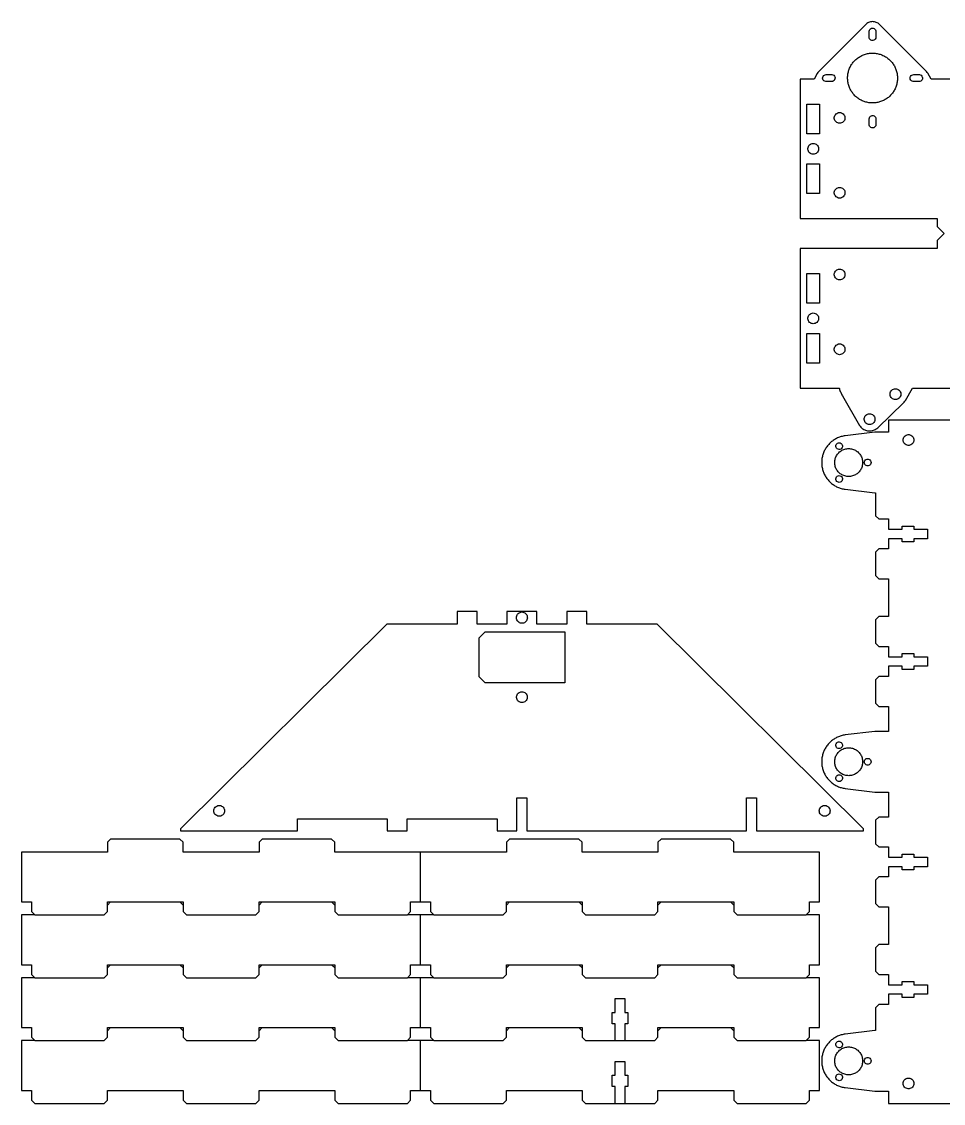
# Model space of a CAD drawing. Extents: x -110 to 790, y -991 to -449.
# Drawn here: x -110 to 352, y -991 to -449 of the extents above; entities that cross this region are included whole.
import ezdxf

# ---------------------------------------------------------------- set-up
doc = ezdxf.new("R2010")
doc.units = 0
doc.layers.add('Layer_1', color=7, linetype='CONTINUOUS')

msp = doc.modelspace()

# ---------------------------------------------------------------- linework, layer by layer
at = {"layer": 'Layer_1', "color": 7}
for points in [[(724.564797, -477.398931), (346.240772, -477.398931), (344.554776, -474.477508), (344.291774, -474.059734), (343.98878, -473.670126), (343.648787, -473.312607), (320.402786, -450.064219), (320.036786, -449.733118), (319.639784, -449.440121), (319.215784, -449.18802), (318.768784, -448.97952), (318.302784, -448.81652), (317.822783, -448.700718), (317.333786, -448.633219), (316.840786, -448.614818), (316.348785, -448.645519), (315.861785, -448.725119), (315.384784, -448.852819), (314.923786, -449.027419), (314.481786, -449.247019), (314.063784, -449.509621), (313.673784, -449.81242), (313.316784, -450.15252), (290.067786, -473.398713), (289.736784, -473.764614), (289.443784, -474.161729), (289.191785, -474.585909), (287.566786, -477.398931), (280.652785, -477.398931), (280.652785, -547.398932), (349.350776, -547.398932), (349.350776, -551.38422), (352.865769, -554.898931)], [(316.541785, -458.05402), (316.087786, -457.884921), (315.700786, -457.594921), (315.410785, -457.20752), (315.241785, -456.75422), (315.206784, -456.271519), (315.206784, -453.443119), (315.309784, -452.97032), (315.541784, -452.545621), (315.883784, -452.20352), (316.308785, -451.97162), (316.781784, -451.868719), (317.263786, -451.903221), (317.717786, -452.07232), (318.104786, -452.36232), (318.394786, -452.749721), (318.563783, -453.203021), (318.598785, -453.68572), (318.598785, -456.51412), (318.495785, -456.986921), (318.263784, -457.41162), (317.921784, -457.753719), (317.496786, -457.985621), (317.023784, -458.088519), (316.541785, -458.05402)], [(316.033785, -489.368653), (315.538784, -489.324231), (315.045785, -489.260167), (314.555785, -489.176572), (314.069784, -489.073533), (313.587785, -488.951274), (313.110784, -488.809937), (312.640786, -488.649776), (312.176784, -488.471045), (311.720783, -488.273997), (311.271785, -488.058972), (310.832785, -487.826308), (310.403785, -487.576344), (309.983785, -487.309503), (309.575784, -487.026237), (309.178785, -486.726912), (308.793783, -486.412065), (308.422785, -486.082175), (308.063785, -485.737751), (307.719784, -485.379357), (307.389784, -485.007586), (307.074785, -484.622945), (306.775784, -484.226112), (306.491784, -483.817709), (306.225784, -483.398326), (305.975786, -482.968699), (305.742783, -482.529477), (305.527784, -482.081336), (305.330784, -481.625011), (305.151785, -481.161207), (304.991784, -480.690658), (304.850786, -480.214126), (304.727785, -479.732344), (304.624785, -479.246075), (304.541784, -478.756109), (304.477784, -478.26318), (304.432784, -477.768106), (304.408795, -477.271677), (304.403789, -476.774627), (304.417784, -476.277831), (304.452785, -475.782023), (304.506786, -475.287909), (304.580784, -474.796334), (304.673785, -474.308118), (304.786784, -473.824022), (304.918785, -473.344724), (305.069785, -472.871127), (305.238785, -472.403823), (305.426785, -471.943719), (305.632784, -471.491419), (305.856784, -471.047619), (306.097785, -470.613121), (306.356783, -470.18852), (306.631783, -469.77452), (306.922786, -469.37182), (307.230783, -468.981021), (307.552785, -468.602719), (307.889786, -468.237619), (308.241785, -467.88612), (308.606786, -467.548921), (308.984786, -467.22642), (309.375785, -466.91932), (309.778784, -466.62792), (310.192784, -466.352821), (310.616784, -466.094421), (311.051784, -465.853019), (311.494786, -465.629121), (311.947786, -465.42302), (312.407786, -465.235119), (312.874784, -465.065619), (313.348785, -464.91482), (313.827784, -464.783019), (314.311784, -464.670319), (314.799786, -464.577019), (315.291784, -464.503218), (315.785785, -464.448919), (316.281785, -464.414321), (316.778784, -464.399504), (317.275786, -464.404514), (317.771786, -464.429214), (318.266784, -464.473619), (318.759784, -464.537618), (319.249784, -464.62132), (319.735784, -464.72432), (320.217783, -464.846519), (320.694784, -464.987921), (321.164786, -465.14802), (321.628793, -465.326819), (322.084779, -465.523821), (322.533795, -465.73892), (322.972792, -465.971519), (323.401769, -466.22152), (323.821772, -466.488319), (324.229781, -466.771619), (324.626783, -467.070921), (325.011791, -467.385819), (325.382772, -467.71572), (325.741787, -468.060119), (326.085787, -468.418521), (326.41579, -468.790321), (326.730778, -469.174919), (327.029792, -469.571721), (327.313793, -469.980119), (327.579787, -470.399521), (327.82978, -470.829119), (328.062782, -471.268421), (328.277779, -471.716519), (328.474798, -472.172819), (328.653784, -472.636629), (328.813776, -473.107234), (328.954774, -473.58371), (329.077794, -474.06552), (329.180777, -474.551817), (329.263779, -475.041726), (329.327787, -475.534627), (329.372773, -476.02973), (329.396762, -476.526131), (329.40187, -477.023209), (329.387674, -477.520033)], [(293.446784, -478.594594), (292.973786, -478.491752), (292.549783, -478.25985), (292.207784, -477.917712), (291.975786, -477.493024), (291.872786, -477.020217), (291.906785, -476.537532), (292.075786, -476.084227), (292.365786, -475.696821), (292.753785, -475.406809), (293.206786, -475.237814), (293.689783, -475.203214), (296.517786, -475.203214), (296.990784, -475.306112), (297.415786, -475.538014), (297.757785, -475.880124), (297.989783, -476.304812), (298.092783, -476.777619), (298.057785, -477.260303), (297.888784, -477.713637), (297.598784, -478.101015), (297.211784, -478.390999), (296.757785, -478.560078), (296.275786, -478.594594), (293.446784, -478.594594)], [(337.28778, -478.594594), (336.814776, -478.491752), (336.389777, -478.25985), (336.04778, -477.917712), (335.815794, -477.493024), (335.712782, -477.020217), (335.747778, -476.537532), (335.916773, -476.084227), (336.206784, -475.696821), (336.593796, -475.406809), (337.047778, -475.237814), (337.529786, -475.203214), (340.358781, -475.203214), (340.831786, -475.306112), (341.255796, -475.538014), (341.597793, -475.880124), (341.82978, -476.304812), (341.932791, -476.777619), (341.898783, -477.260303), (341.729788, -477.713637), (341.439777, -478.101015), (341.051778, -478.390999), (340.598783, -478.560078), (340.115788, -478.594594), (337.28778, -478.594594)], [(329.387787, -477.520033), (329.352792, -478.015869), (329.298774, -478.509983), (329.224776, -479.001502), (329.131784, -479.489718), (329.018782, -479.973842), (328.886786, -480.453083), (328.735769, -480.926709), (328.566775, -481.393984), (328.378786, -481.854147), (328.172792, -482.306465), (327.948793, -482.750259), (327.707775, -483.184769), (327.44878, -483.609344), (327.173782, -484.023307), (326.882783, -484.42601), (326.574794, -484.816832), (326.252778, -485.195122), (325.915777, -485.56029), (325.563789, -485.911741), (325.198791, -486.248968), (324.820783, -486.571407), (324.429792, -486.87855), (324.026779, -487.169888), (323.612787, -487.445026), (323.188776, -487.703457), (322.753787, -487.944813), (322.310783, -488.1687), (321.857788, -488.374807), (321.397794, -488.562711), (320.930784, -488.732213), (320.456786, -488.882977), (319.977784, -489.014803), (319.493785, -489.127494), (319.005786, -489.220797), (318.513785, -489.294654), (318.019786, -489.348897), (317.523786, -489.383469), (317.026784, -489.398427)], [(283.952784, -504.848909), (283.952784, -489.948902), (290.352785, -489.948902), (290.352785, -504.848909), (283.952784, -504.848909)], [(316.529785, -489.393347), (316.033785, -489.368512)], [(317.026784, -489.398286), (316.529785, -489.393488)], [(299.906783, -499.552924), (299.427785, -499.416611), (298.981783, -499.19453), (298.583785, -498.894217), (298.247785, -498.52603), (297.985784, -498.102415), (297.805786, -497.63782), (297.714783, -497.148024), (297.714783, -496.649789), (297.805786, -496.16002), (297.985784, -495.695398), (298.247785, -495.27181), (298.583785, -494.903595), (298.981783, -494.603339), (299.427785, -494.38123), (299.906783, -494.244888), (300.402786, -494.198914), (300.898786, -494.244888), (301.377785, -494.38123), (301.823784, -494.603339), (302.221785, -494.903595), (302.557784, -495.27181), (302.819785, -495.695398), (302.999784, -496.16002), (303.090783, -496.649789), (303.090783, -497.148024), (302.999784, -497.63782), (302.819785, -498.102415), (302.557784, -498.52603), (302.221785, -498.894217), (301.823784, -499.19453), (301.377785, -499.416611), (300.898786, -499.552924), (300.402786, -499.598926), (299.906783, -499.552924)], [(316.541785, -501.894606), (316.087786, -501.725527), (315.700786, -501.435515), (315.410785, -501.048109), (315.241785, -500.594832), (315.206784, -500.112119), (315.206784, -497.283716), (315.309784, -496.810909), (315.541784, -496.386249), (315.883784, -496.044083), (316.308785, -495.812181), (316.781784, -495.709339), (317.263786, -495.743855), (317.717786, -495.912963), (318.104786, -496.202918), (318.394786, -496.590268), (318.563783, -497.043658), (318.598785, -497.526314), (318.598785, -500.354717), (318.495785, -500.827524), (318.263784, -501.252212), (317.921784, -501.594322), (317.496786, -501.826224), (317.023784, -501.929122), (316.541785, -501.894606)], [(286.656786, -515.052907), (286.177784, -514.916622), (285.731786, -514.694513), (285.333785, -514.394229), (284.997785, -514.026013), (284.735784, -513.602426), (284.555785, -513.137832), (284.464786, -512.648007), (284.464786, -512.149828), (284.555785, -511.660031), (284.735784, -511.195409), (284.997785, -510.771822), (285.333785, -510.403606), (285.731786, -510.103322), (286.177784, -509.881213), (286.656786, -509.744928), (287.152786, -509.698926), (287.648786, -509.744928), (288.127785, -509.881213), (288.573783, -510.103322), (288.971784, -510.403606), (289.307784, -510.771822), (289.569785, -511.195409), (289.749783, -511.660031), (289.840783, -512.149828), (289.840783, -512.648007), (289.749783, -513.137832), (289.569785, -513.602426), (289.307784, -514.026013), (288.971784, -514.394229), (288.573783, -514.694513), (288.127785, -514.916622), (287.648786, -515.052907), (287.152786, -515.098909), (286.656786, -515.052907)], [(283.952784, -534.848933), (283.952784, -519.948926), (290.352785, -519.948926), (290.352785, -534.848933), (283.952784, -534.848933)], [(299.906783, -537.052919), (299.427785, -536.916606), (298.981783, -536.694525), (298.583785, -536.394213), (298.247785, -536.026026), (297.985784, -535.60241), (297.805786, -535.137816), (297.714783, -534.648019), (297.714783, -534.149812), (297.805786, -533.660016), (297.985784, -533.195421), (298.247785, -532.771834), (298.583785, -532.403619), (298.981783, -532.103306), (299.427785, -531.881225), (299.906783, -531.744912), (300.402786, -531.69891), (300.898786, -531.744912), (301.377785, -531.881225), (301.823784, -532.103306), (302.221785, -532.403619), (302.557784, -532.771834), (302.819785, -533.195421), (302.999784, -533.660016), (303.090783, -534.149812), (303.090783, -534.648019), (302.999784, -535.137816), (302.819785, -535.60241), (302.557784, -536.026026), (302.221785, -536.394213), (301.823784, -536.694525), (301.377785, -536.916606), (300.898786, -537.052919), (300.402786, -537.098922), (299.906783, -537.052919)], [(352.865797, -554.895087), (349.350798, -558.409798), (349.350798, -562.395086), (280.652798, -562.395086), (280.652798, -632.395088), (300.222798, -632.395088), (300.270799, -632.57873), (300.410798, -633.056701), (300.565797, -633.530101), (300.736798, -633.998194), (300.921798, -634.4607), (301.121797, -634.91711), (301.335798, -635.366888), (301.563797, -635.809694), (301.805797, -636.245107), (310.378799, -651.083298), (310.663799, -651.492498), (310.980799, -651.876399), (311.329798, -652.232499), (311.706799, -652.558099), (312.109798, -652.850997), (312.536797, -653.109098), (312.982799, -653.330699), (313.445798, -653.514098), (313.922799, -653.658198), (314.410798, -653.761799), (314.904797, -653.824198), (315.402798, -653.845111), (315.900799, -653.824187), (316.394798, -653.761799), (316.882799, -653.658198), (317.359797, -653.514098), (317.822797, -653.330699), (318.268798, -653.109098), (318.695798, -652.850997), (319.098797, -652.558099), (319.475798, -652.232499), (332.475797, -639.732498), (332.824799, -639.376399), (333.141799, -638.992498), (333.426799, -638.583298), (337.001798, -632.395088), (733.803798, -632.395088)], [(300.8988, -572.741099), (301.377798, -572.877412), (301.823797, -573.099493), (302.221798, -573.399806), (302.557798, -573.767993), (302.819799, -574.191608), (302.999797, -574.656203), (303.090797, -575.145999), (303.090797, -575.644206), (302.999797, -576.134003), (302.819799, -576.598597), (302.557798, -577.022184), (302.221798, -577.3904), (301.823797, -577.690712), (301.377798, -577.912793), (300.8988, -578.049106), (300.4028, -578.095109), (299.906797, -578.049106), (299.427798, -577.912793), (298.981797, -577.690712), (298.583798, -577.3904), (298.247799, -577.022184), (297.985798, -576.598597), (297.805799, -576.134003), (297.714797, -575.644206), (297.714797, -575.145999), (297.805799, -574.656203), (297.985798, -574.191608), (298.247799, -573.767993), (298.583798, -573.399806), (298.981797, -573.099493), (299.427798, -572.877412), (299.906797, -572.741099), (300.4028, -572.695097), (300.8988, -572.741099)], [(290.352799, -574.945085), (290.352799, -589.845092), (283.952797, -589.845092), (283.952797, -574.945085), (290.352799, -574.945085)], [(287.648799, -594.741112), (288.127798, -594.877397), (288.573797, -595.099506), (288.971798, -595.39979), (289.307797, -595.768005), (289.569798, -596.191593), (289.749797, -596.656187), (289.840797, -597.146012), (289.840797, -597.64419), (289.749797, -598.133987), (289.569798, -598.59861), (289.307797, -599.022197), (288.971798, -599.390412), (288.573797, -599.690697), (288.127798, -599.912806), (287.648799, -600.049091), (287.152799, -600.095093), (286.656799, -600.049091), (286.177798, -599.912806), (285.731799, -599.690697), (285.333798, -599.390412), (284.997798, -599.022197), (284.735797, -598.59861), (284.555799, -598.133987), (284.464799, -597.64419), (284.464799, -597.146012), (284.555799, -596.656187), (284.735797, -596.191593), (284.997798, -595.768005), (285.333798, -595.39979), (285.731799, -595.099506), (286.177798, -594.877397), (286.656799, -594.741112), (287.152799, -594.695109), (287.648799, -594.741112)], [(290.352799, -604.94511), (290.352799, -619.845117), (283.952797, -619.845117), (283.952797, -604.94511), (290.352799, -604.94511)], [(300.8988, -610.241095), (301.377798, -610.377408), (301.823797, -610.599489), (302.221798, -610.899801), (302.557798, -611.267988), (302.819799, -611.691604), (302.999797, -612.156198), (303.090797, -612.645995), (303.090797, -613.14423), (302.999797, -613.633998), (302.819799, -614.098621), (302.557798, -614.522208), (302.221798, -614.890424), (301.823797, -615.19068), (301.377798, -615.412789), (300.8988, -615.54913), (300.4028, -615.595104), (299.906797, -615.54913), (299.427798, -615.412789), (298.981797, -615.19068), (298.583798, -614.890424), (298.247799, -614.522208), (297.985798, -614.098621), (297.805799, -613.633998), (297.714797, -613.14423), (297.714797, -612.645995), (297.805799, -612.156198), (297.985798, -611.691604), (298.247799, -611.267988), (298.583798, -610.899801), (298.981797, -610.599489), (299.427798, -610.377408), (299.906797, -610.241095), (300.4028, -610.195092), (300.8988, -610.241095)], [(328.898797, -632.741092), (329.377799, -632.877405), (329.823797, -633.099486), (330.221799, -633.399799), (330.557798, -633.767986), (330.819799, -634.191601), (330.999798, -634.656196), (331.090797, -635.145992), (331.090797, -635.644199), (330.999798, -636.133996), (330.819799, -636.59859), (330.557798, -637.022206), (330.221799, -637.390393), (329.823797, -637.6907), (329.377799, -637.9128), (328.898797, -638.049099), (328.402797, -638.095099), (327.906797, -638.049099), (327.427799, -637.9128), (326.981797, -637.6907), (326.583799, -637.390393), (326.247799, -637.022206), (325.985798, -636.59859), (325.8058, -636.133996), (325.714797, -635.644199), (325.714797, -635.145992), (325.8058, -634.656196), (325.985798, -634.191601), (326.247799, -633.767986), (326.583799, -633.399799), (326.981797, -633.099486), (327.427799, -632.877405), (327.906797, -632.741092), (328.402797, -632.69509), (328.898797, -632.741092)], [(315.898798, -645.241098), (316.377797, -645.377397), (316.823798, -645.599498), (317.221799, -645.899799), (317.557799, -646.267997), (317.819797, -646.691599), (317.999798, -647.156199), (318.090798, -647.645998), (318.090798, -648.1442), (317.999798, -648.633999), (317.819797, -649.098599), (317.557799, -649.522197), (317.221799, -649.890399), (316.823798, -650.1907), (316.377797, -650.412798), (315.898798, -650.5491), (315.402798, -650.595099), (314.906798, -650.5491), (314.427799, -650.412798), (313.981798, -650.1907), (313.583797, -649.890399), (313.247797, -649.522197), (312.985799, -649.098599), (312.805797, -648.633999), (312.714798, -648.1442), (312.714798, -647.645998), (312.805797, -647.156199), (312.985799, -646.691599), (313.247797, -646.267997), (313.583797, -645.899799), (313.981798, -645.599498), (314.427799, -645.377397), (314.906798, -645.241098), (315.402798, -645.195099), (315.898798, -645.241098)], [(404.933105, -648.385435), (324.933095, -648.385435), (324.933095, -654.469435), (318.108087, -654.469435), (303.188409, -656.273436), (302.694012, -656.347434), (302.202607, -656.438434), (301.715012, -656.548436), (301.231791, -656.676435), (300.753593, -656.822434), (300.28121, -656.985434), (299.815092, -657.166435), (299.356001, -657.363434), (298.904502, -657.578434), (298.461187, -657.809436), (298.026791, -658.056434), (297.601792, -658.319434), (297.186897, -658.598436), (296.782501, -658.892435), (296.389196, -659.200436), (296.007603, -659.523433), (295.638203, -659.860435), (295.281502, -660.210436), (294.938009, -660.573436), (294.608092, -660.949435), (294.292398, -661.336435), (293.991097, -661.735435), (293.704896, -662.145436), (293.433906, -662.565433), (293.178693, -662.995436), (292.939509, -663.434435), (292.716695, -663.881436), (292.510588, -664.337433), (292.321386, -664.799434), (292.149485, -665.269435), (291.994996, -665.744435), (291.858203, -666.225435), (291.739303, -666.710434), (291.638408, -667.200434), (291.555604, -667.693434), (291.491201, -668.188435), (291.445001, -668.686435), (291.417344, -669.185435), (291.407974, -669.685434)], [(334.683986, -661.073435), (334.194189, -660.982435), (333.729595, -660.802433), (333.306008, -660.540435), (332.937792, -660.204436), (332.637508, -659.806435), (332.415399, -659.360436), (332.279086, -658.881434), (332.233112, -658.385434), (332.279086, -657.889434), (332.415399, -657.410436), (332.637508, -656.964434), (332.937792, -656.566436), (333.306008, -656.230433), (333.729595, -655.968435), (334.194189, -655.788434), (334.683986, -655.697434), (335.182193, -655.697434), (335.671989, -655.788434), (336.136612, -655.968435), (336.560199, -656.230433), (336.928386, -656.566436), (337.228699, -656.964434), (337.450808, -657.410436), (337.587093, -657.889434), (337.633095, -658.385434), (337.587093, -658.881434), (337.450808, -659.360436), (337.228699, -659.806435), (336.928386, -660.204436), (336.560199, -660.540435), (336.136612, -660.802433), (335.671989, -660.982435), (335.182193, -661.073435), (334.683986, -661.073435)], [(299.614601, -663.043436), (299.184494, -662.821434), (298.834285, -662.487436), (298.592392, -662.068434), (298.47829, -661.598436), (298.501432, -661.114436)], [(298.501291, -661.114436), (298.659589, -660.657433), (298.940287, -660.263434), (299.32061, -659.964434), (299.769795, -659.784435), (300.251492, -659.738436), (300.726585, -659.830435), (301.156691, -660.051434), (301.506901, -660.385436), (301.748794, -660.804434), (301.862896, -661.275435), (301.839754, -661.758436)], [(304.433687, -676.667434), (303.936891, -676.614436), (303.445203, -676.525434), (302.960995, -676.401434), (302.486889, -676.244434), (302.025202, -676.052435), (301.578388, -675.829435), (301.148592, -675.574436), (300.738212, -675.289436), (300.349113, -674.975436), (299.983409, -674.635434), (299.642908, -674.269434), (299.329303, -673.880436), (299.044286, -673.469436), (298.789299, -673.040436), (298.565694, -672.593435), (298.374488, -672.131435), (298.216698, -671.657434), (298.093085, -671.173434), (298.00441, -670.681436), (297.950901, -670.184434), (297.933121, -669.685434), (297.950873, -669.186434), (298.00441, -668.689435), (298.093085, -668.197435), (298.216698, -667.713435), (298.374488, -667.239434), (298.565694, -666.777433), (298.789299, -666.330436), (299.044286, -665.901435), (299.329303, -665.490435), (299.642908, -665.101434), (299.983409, -664.735434), (300.349113, -664.395436), (300.738212, -664.081435), (301.148592, -663.796436), (301.578388, -663.541434), (302.025202, -663.318436), (302.486889, -663.126435), (302.960995, -662.969434), (303.445203, -662.845434), (303.936891, -662.756436), (304.433687, -662.703434), (304.933107, -662.685429), (305.432499, -662.70344), (305.929295, -662.756436), (306.421095, -662.845434), (306.905191, -662.969434), (307.379409, -663.126435), (307.841012, -663.318436), (308.287911, -663.541434), (308.717594, -663.796436), (309.128002, -664.081435), (309.517101, -664.395436), (309.88289, -664.735434), (310.223391, -665.101434), (310.536911, -665.490435), (310.821899, -665.901435), (311.076887, -666.330436), (311.300492, -666.777433), (311.49181, -667.239434), (311.649601, -667.713435), (311.773101, -668.197435), (311.861888, -668.689435), (311.915285, -669.186434), (311.933065, -669.685434), (311.915313, -670.184434), (311.861888, -670.681436), (311.773101, -671.173434), (311.649601, -671.657434), (311.49181, -672.131435), (311.300492, -672.593435), (311.076887, -673.040436), (310.821899, -673.469436), (310.536911, -673.880436), (310.223391, -674.269434), (309.88289, -674.635434), (309.517101, -674.975436), (309.128002, -675.289436), (308.717594, -675.574436), (308.287911, -675.829435), (307.841012, -676.052435), (307.379409, -676.244434), (306.905191, -676.401434), (306.421095, -676.525434), (305.929295, -676.614436), (305.432499, -676.667434), (304.933107, -676.68544), (304.433687, -676.667429)], [(301.839895, -661.758436), (301.681597, -662.215435), (301.400898, -662.609435), (301.020604, -662.908435), (300.571391, -663.088433), (300.089694, -663.134436), (299.614601, -663.043436)], [(291.417287, -670.185433), (291.444945, -670.684436), (291.491201, -671.182434), (291.555604, -671.677435), (291.638408, -672.170435), (291.739303, -672.660435), (291.858203, -673.145434), (291.994996, -673.626436), (292.149485, -674.101436), (292.321386, -674.571435), (292.510588, -675.033435), (292.716695, -675.489436), (292.939509, -675.936434), (293.178693, -676.375436), (293.433906, -676.805435), (293.704896, -677.225436), (293.991097, -677.635434), (294.292398, -678.034434), (294.608092, -678.421434), (294.938009, -678.797436), (295.281502, -679.160436), (295.638203, -679.510434), (296.007603, -679.847435), (296.389196, -680.170436), (296.782501, -680.478433), (297.186897, -680.772436), (297.601792, -681.051435), (298.026791, -681.314435), (298.461187, -681.561436), (298.904502, -681.792435), (299.356001, -682.007434), (299.815092, -682.204434), (300.28121, -682.385434), (300.753593, -682.548435), (301.231791, -682.694434), (301.715012, -682.822436), (302.202607, -682.932435), (302.694012, -683.023434), (303.188409, -683.097436), (318.108087, -684.901434), (318.433094, -684.901434), (318.433094, -696.360435), (320.058101, -697.985434), (324.933095, -697.985434), (324.933095, -703.085435), (331.83309, -703.085435), (331.83309, -701.535434), (337.533104, -701.535434), (337.533104, -703.085435), (344.433099, -703.085435), (344.433099, -707.885434), (337.533104, -707.885434), (337.533104, -709.435435), (331.83309, -709.435435), (331.83309, -707.885434), (324.933095, -707.885434), (324.933095, -712.985435), (320.058101, -712.985435), (318.433094, -714.610434), (318.433094, -726.360435), (320.058101, -727.985436), (324.933095, -727.985436), (324.933095, -746.937435), (320.058101, -746.937435), (318.433094, -748.562436), (318.433094, -760.312434), (320.058101, -761.937436), (324.933095, -761.937436), (324.933095, -767.037434), (331.83309, -767.037434), (331.83309, -765.487436), (337.533104, -765.487436), (337.533104, -767.037434), (344.433099, -767.037434), (344.433099, -771.837436), (337.533104, -771.837436), (337.533104, -773.387434), (331.83309, -773.387434), (331.83309, -771.837436), (324.933095, -771.837436), (324.933095, -776.937434), (320.058101, -776.937434), (318.433094, -778.562436), (318.433094, -790.312436), (320.058101, -791.937435), (324.933095, -791.937435), (324.933095, -804.469834), (318.108087, -804.469834), (303.188409, -806.273443), (302.694012, -806.347047), (302.202607, -806.438938), (301.715012, -806.548836), (301.231791, -806.676739), (300.753593, -806.822422), (300.28121, -806.985631), (299.815092, -807.166225), (299.356001, -807.363837), (298.904502, -807.578326), (298.461187, -807.809438), (298.026791, -808.056636), (297.601792, -808.319837), (297.186897, -808.598446), (296.782501, -808.89224), (296.389196, -809.200821), (296.007603, -809.523627), (295.638203, -809.860431), (295.281502, -810.210584), (294.938009, -810.57372), (294.608092, -810.949245), (294.292398, -811.336764), (293.991097, -811.735657), (293.704896, -812.145387), (293.433906, -812.565447), (293.178693, -812.995215), (292.939509, -813.434127), (292.716695, -813.88159), (292.510588, -814.336984), (292.321386, -814.799659), (292.149485, -815.268994), (291.994996, -815.744398), (291.858203, -816.225163), (291.739303, -816.71067), (291.638408, -817.200241), (291.555604, -817.693199), (291.491201, -818.188865), (291.445001, -818.686593), (291.417344, -819.185674), (291.407974, -819.685433)], [(291.408087, -669.685434), (291.4174, -670.185433)], [(314.216186, -671.368436), (313.751902, -671.231434), (313.344797, -670.970434), (313.028002, -670.604435), (312.827004, -670.164436), (312.758085, -669.685434), (312.827004, -669.206435), (313.028002, -668.766434), (313.344797, -668.400434), (313.751902, -668.139435), (314.216186, -668.002436), (314.7, -668.002436), (315.164312, -668.139435), (315.571389, -668.400434), (315.888212, -668.766434), (316.08921, -669.206435), (316.158101, -669.685434), (316.08921, -670.164436), (315.888212, -670.604435), (315.571389, -670.970434), (315.164312, -671.231434), (314.7, -671.368436), (314.216186, -671.368436)], [(299.769795, -679.586436), (299.32061, -679.406435), (298.940287, -679.107435), (298.659589, -678.713435), (298.501291, -678.256436), (298.478149, -677.772436)], [(298.47829, -677.772436), (298.592392, -677.302434), (298.834285, -676.883436), (299.184494, -676.549434), (299.614601, -676.327436), (300.089694, -676.236436), (300.571391, -676.282435), (301.020604, -676.462434), (301.400898, -676.761434), (301.681597, -677.155436), (301.839895, -677.612436), (301.863037, -678.095434)], [(301.862896, -678.095434), (301.748794, -678.566434), (301.506901, -678.985435), (301.156691, -679.319434), (300.726585, -679.540434), (300.251492, -679.632436), (299.769795, -679.586436)], [(312.396973, -853.317119), (208.855674, -750.717121), (173.646973, -750.717121), (173.646973, -744.31714), (163.646973, -744.31714), (163.646973, -750.717121), (148.646973, -750.717121), (148.646973, -744.31714), (133.646973, -744.31714), (133.646973, -750.717121), (118.646973, -750.717121), (118.646973, -744.31714), (108.646973, -744.31714), (108.646973, -750.717121), (73.438272, -750.717121), (-30.103028, -853.317119), (-30.103028, -854.317117), (28.646972, -854.317117), (28.646972, -848.317129), (73.646972, -848.317129), (73.646972, -854.317117), (83.646972, -854.317117), (83.646972, -848.317129), (128.646973, -848.317129), (128.646973, -854.317117), (138.646973, -854.317117), (138.646973, -837.817136), (143.646973, -837.817136), (143.646973, -854.317117), (253.646974, -854.317117), (253.646974, -837.817136), (258.646972, -837.817136), (258.646972, -854.317117), (312.396973, -854.317117), (312.396973, -853.317119)], [(143.846973, -747.567126), (143.801003, -748.063132), (143.664643, -748.542119), (143.442563, -748.988115), (143.142293, -749.386133), (142.774083, -749.722118), (142.350463, -749.984134), (141.885863, -750.164135), (141.396098, -750.255123), (140.897848, -750.255123), (140.408083, -750.164135), (139.943483, -749.984134), (139.519863, -749.722118), (139.151653, -749.386133), (138.851383, -748.988115), (138.629303, -748.542119), (138.492943, -748.063132), (138.446973, -747.567126), (138.458493, -747.443118), (138.458493, -747.068129), (138.550043, -746.578135), (138.730033, -746.114133), (138.992323, -745.690122), (139.327993, -745.322133), (139.725603, -745.021143), (140.171621, -744.799119), (140.65085, -744.663116), (141.146973, -744.617142), (141.643096, -744.663116), (142.122325, -744.799119), (142.568343, -745.021143), (142.965953, -745.322133), (143.301623, -745.690122), (143.563913, -746.114133), (143.743903, -746.578135), (143.835453, -747.068129), (143.835453, -747.443118), (143.846973, -747.567126)], [(162.646973, -754.56714), (162.646973, -780.067132), (122.646973, -780.067132), (119.646973, -777.067138), (119.646973, -757.567134), (122.646973, -754.56714), (162.646973, -754.56714)], [(143.835453, -787.068134), (143.835453, -787.566143), (143.743903, -788.056137), (143.563913, -788.520139), (143.301623, -788.944121), (142.965953, -789.312139), (142.568343, -789.613129), (142.122325, -789.835125), (141.643096, -789.971128), (141.146973, -790.01713), (140.65085, -789.971128), (140.171621, -789.835125), (139.725603, -789.613129), (139.327993, -789.312139), (138.992323, -788.944121), (138.730033, -788.520139), (138.550043, -788.056137), (138.458493, -787.566143), (138.458493, -787.068134), (138.550043, -786.578139), (138.730033, -786.114138), (138.992323, -785.690127), (139.327993, -785.322138), (139.725603, -785.021119), (140.171621, -784.799123), (140.65085, -784.66312), (141.146973, -784.617118), (141.643096, -784.66312), (142.122325, -784.799123), (142.568343, -785.021119), (142.965953, -785.322138), (143.301623, -785.690127), (143.563913, -786.114138), (143.743903, -786.578139), (143.835453, -787.068134)], [(304.433687, -826.667583), (303.936891, -826.614187), (303.445203, -826.525456), (302.960995, -826.401899), (302.486889, -826.24408), (302.025202, -826.052847), (301.578388, -825.829185), (301.148592, -825.574198), (300.738212, -825.28921), (300.349113, -824.975689), (299.983409, -824.635188), (299.642908, -824.269456), (299.329303, -823.880356), (299.044286, -823.469921), (298.789299, -823.040181), (298.565694, -822.593338), (298.374488, -822.131679), (298.216698, -821.657546), (298.093085, -821.173394), (298.00441, -820.68165), (297.950901, -820.184797), (297.933121, -819.685433), (297.950873, -819.186069), (298.00441, -818.689245), (298.093085, -818.197473), (298.216698, -817.713321), (298.374488, -817.239188), (298.565694, -816.777529), (298.789299, -816.330686), (299.044286, -815.900946), (299.329303, -815.490511), (299.642908, -815.101439), (299.983409, -814.735707), (300.349113, -814.395206), (300.738212, -814.081657), (301.148592, -813.796669), (301.578388, -813.541681), (302.025202, -813.31802), (302.486889, -813.126787), (302.960995, -812.968996), (303.445203, -812.845411), (303.936891, -812.756709), (304.433687, -812.703284), (304.933107, -812.685504), (305.432499, -812.703227), (305.929295, -812.756709), (306.421095, -812.845411), (306.905191, -812.968996), (307.379409, -813.126787), (307.841012, -813.31802), (308.287911, -813.541681), (308.717594, -813.796669), (309.128002, -814.081657), (309.517101, -814.395206), (309.88289, -814.735707), (310.223391, -815.101439), (310.536911, -815.490511), (310.821899, -815.900946), (311.076887, -816.330686), (311.300492, -816.777529), (311.49181, -817.239188), (311.649601, -817.713321), (311.773101, -818.197473), (311.861888, -818.689245), (311.915285, -819.186069), (311.933065, -819.685433), (311.915313, -820.184797), (311.861888, -820.68165), (311.773101, -821.173394), (311.649601, -821.657546), (311.49181, -822.131679), (311.300492, -822.593338), (311.076887, -823.040181), (310.821899, -823.469921), (310.536911, -823.880356), (310.223391, -824.269456), (309.88289, -824.635188), (309.517101, -824.975689), (309.128002, -825.28921), (308.717594, -825.574198), (308.287911, -825.829185), (307.841012, -826.052847), (307.379409, -826.24408), (306.905191, -826.401899), (306.421095, -826.525456), (305.929295, -826.614187), (305.432499, -826.667583), (304.933107, -826.685363), (304.433687, -826.667668)], [(299.614601, -813.043051), (299.184494, -812.821337), (298.834285, -812.487412), (298.592392, -812.068369), (298.47829, -811.59813), (298.501432, -811.114824)], [(298.501291, -811.114824), (298.659589, -810.657568), (298.940287, -810.263416), (299.32061, -809.964317), (299.769795, -809.784457), (300.251492, -809.738483), (300.726585, -809.830036), (301.156691, -810.051778), (301.506901, -810.385675), (301.748794, -810.804719), (301.862896, -811.274957), (301.839754, -811.758291)], [(301.839895, -811.758291), (301.681597, -812.215547), (301.400898, -812.609699), (301.020604, -812.908798), (300.571391, -813.08863), (300.089694, -813.134632), (299.614601, -813.043051)], [(314.216186, -821.368127), (313.751902, -821.231814), (313.344797, -820.970194), (313.028002, -820.604518), (312.827004, -820.164365), (312.758085, -819.685433), (312.827004, -819.206502), (313.028002, -818.766349), (313.344797, -818.400673), (313.751902, -818.139053), (314.216186, -818.00274), (314.7, -818.00274), (315.164312, -818.139053), (315.571389, -818.400673), (315.888212, -818.766349), (316.08921, -819.206502), (316.158101, -819.685433), (316.08921, -820.164365), (315.888212, -820.604518), (315.571389, -820.970194), (315.164312, -821.231814), (314.7, -821.368127), (314.216186, -821.368127)], [(291.408087, -819.685433), (291.4174, -820.185193)], [(291.417287, -820.185193), (291.444945, -820.684274), (291.491201, -821.182001), (291.555604, -821.677697), (291.638408, -822.170626), (291.739303, -822.660197), (291.858203, -823.145704), (291.994996, -823.626469), (292.149485, -824.101873), (292.321386, -824.571236), (292.510588, -825.033883), (292.716695, -825.489277), (292.939509, -825.93674), (293.178693, -826.375652), (293.433906, -826.80542), (293.704896, -827.22548), (293.991097, -827.63521), (294.292398, -828.034103), (294.608092, -828.421622), (294.938009, -828.797147), (295.281502, -829.160283), (295.638203, -829.510436), (296.007603, -829.84724), (296.389196, -830.170045), (296.782501, -830.478627), (297.186897, -830.772449), (297.601792, -831.05103), (298.026791, -831.314231), (298.461187, -831.561429), (298.904502, -831.792541), (299.356001, -832.00703), (299.815092, -832.204642), (300.28121, -832.385236), (300.753593, -832.548445), (301.231791, -832.694128), (301.715012, -832.822031), (302.202607, -832.931929), (302.694012, -833.023848), (303.188409, -833.097424), (318.108087, -834.901021), (324.933095, -834.901021), (324.933095, -847.433438), (320.058101, -847.433438), (318.433094, -849.058445), (318.433094, -860.808429), (320.058101, -862.433436), (324.933095, -862.433436), (324.933095, -867.533445), (331.83309, -867.533445), (331.83309, -865.983425), (337.533104, -865.983425), (337.533104, -867.533445), (344.433099, -867.533445), (344.433099, -872.333425), (337.533104, -872.333425)], [(299.769795, -829.58641), (299.32061, -829.406578), (298.940287, -829.107451), (298.659589, -828.713299), (298.501291, -828.256043), (298.478149, -827.772737)], [(298.47829, -827.772737), (298.592392, -827.302498), (298.834285, -826.883455), (299.184494, -826.549558), (299.614601, -826.327816), (300.089694, -826.236235), (300.571391, -826.282237), (301.020604, -826.462069), (301.400898, -826.761168), (301.681597, -827.155319), (301.839895, -827.612576), (301.863037, -828.09591)], [(301.862896, -828.09591), (301.748794, -828.566148), (301.506901, -828.985192), (301.156691, -829.319117), (300.726585, -829.540831), (300.251492, -829.632384), (299.769795, -829.58641)], [(-7.903027, -844.317137), (-7.949026, -844.813143), (-8.085026, -845.29213), (-8.307028, -845.738126), (-8.608026, -846.136116), (-8.976027, -846.47213), (-9.400027, -846.734116), (-9.864028, -846.914118), (-10.354028, -847.005134), (-10.852026, -847.005134), (-11.342026, -846.914118), (-11.806028, -846.734116), (-12.230027, -846.47213), (-12.598028, -846.136116), (-12.899026, -845.738126), (-13.121028, -845.29213), (-13.257028, -844.813143), (-13.303027, -844.317137), (-13.257028, -843.821132), (-13.121028, -843.342116), (-12.899026, -842.89612), (-12.598028, -842.49813), (-12.230027, -842.162116), (-11.806028, -841.90013), (-11.342026, -841.720128), (-10.852026, -841.62914), (-10.354028, -841.62914), (-9.864028, -841.720128), (-9.400027, -841.90013), (-8.976027, -842.162116), (-8.608026, -842.49813), (-8.307028, -842.89612), (-8.085026, -843.342116), (-7.949026, -843.821132), (-7.903027, -844.317137)], [(295.596973, -844.317137), (295.550974, -844.813143), (295.414973, -845.29213), (295.192972, -845.738126), (294.891973, -846.136116), (294.523973, -846.47213), (294.099973, -846.734116), (293.635972, -846.914118), (293.145972, -847.005134), (292.647974, -847.005134), (292.157974, -846.914118), (291.693972, -846.734116), (291.269973, -846.47213), (290.901972, -846.136116), (290.600974, -845.738126), (290.378972, -845.29213), (290.242972, -844.813143), (290.196972, -844.317137), (290.242972, -843.821132), (290.378972, -843.342116), (290.600974, -842.89612), (290.901972, -842.49813), (291.269973, -842.162116), (291.693972, -841.90013), (292.157974, -841.720128), (292.647974, -841.62914), (293.145972, -841.62914), (293.635972, -841.720128), (294.099973, -841.90013), (294.523973, -842.162116), (294.891973, -842.49813), (295.192972, -842.89612), (295.414973, -843.342116), (295.550974, -843.821132), (295.596973, -844.317137)], [(-66.665732, -894.84998), (-66.665732, -889.974958), (-28.665733, -889.974958), (-28.665733, -894.84998), (-27.040733, -896.47496), (7.709267, -896.47496), (9.334267, -894.84998), (9.334267, -889.974958), (47.334266, -889.974958), (47.334266, -894.84998), (48.959267, -896.47496), (83.709267, -896.47496), (85.334266, -894.84998), (85.334266, -889.974958), (90.334267, -889.974958), (90.334267, -864.97498), (47.334266, -864.97498), (47.334266, -860.09997), (45.709267, -858.474971), (10.959267, -858.474971), (9.334267, -860.09997), (9.334267, -864.97498), (-28.665733, -864.97498), (-28.665733, -860.09997), (-30.290733, -858.474971), (-65.040733, -858.474971), (-66.665732, -860.09997), (-66.665732, -864.97498), (-109.665734, -864.97498), (-109.665734, -889.974958), (-104.665732, -889.974958), (-104.665732, -894.84998), (-103.040733, -896.47496), (-68.290734, -896.47496), (-66.665732, -894.84998)], [(133.330143, -894.849983), (133.330143, -889.974961), (171.33014, -889.974961), (171.33014, -894.849983), (172.955142, -896.474962), (207.705141, -896.474962), (209.33014, -894.849983), (209.33014, -889.974961), (247.33014, -889.974961), (247.33014, -894.849983), (248.955142, -896.474962), (283.705142, -896.474962), (285.330141, -894.849983), (285.330141, -889.974961), (290.330142, -889.974961), (290.330142, -864.974983), (247.33014, -864.974983), (247.33014, -860.099961), (245.705141, -858.474982), (210.955142, -858.474982), (209.33014, -860.099961), (209.33014, -864.974983), (171.33014, -864.974983), (171.33014, -860.099961), (169.705141, -858.474982), (134.955141, -858.474982), (133.330143, -860.099961), (133.330143, -864.974983), (90.330141, -864.974983)], [(337.533104, -872.333425), (337.533104, -873.883445), (331.83309, -873.883445), (331.83309, -872.333425), (324.933095, -872.333425), (324.933095, -877.433434), (320.058101, -877.433434), (318.433094, -879.058441), (318.433094, -890.808425), (320.058101, -892.433432), (324.933095, -892.433432), (324.933095, -911.385445), (320.058101, -911.385445), (318.433094, -913.010424), (318.433094, -924.760436), (320.058101, -926.385443), (324.933095, -926.385443), (324.933095, -931.485424), (331.83309, -931.485424), (331.83309, -929.935432), (337.533104, -929.935432), (337.533104, -931.485424), (344.433099, -931.485424), (344.433099, -936.285432), (337.533104, -936.285432), (337.533104, -937.835424), (331.83309, -937.835424), (331.83309, -936.285432), (324.933095, -936.285432), (324.933095, -941.385441), (320.058101, -941.385441), (318.433094, -943.010449), (318.433094, -954.469433), (318.108087, -954.469433), (303.188409, -956.273425), (302.694012, -956.347424), (302.202607, -956.438441), (301.715012, -956.548423), (301.231791, -956.676439), (300.753593, -956.822432), (300.28121, -956.985444), (299.815092, -957.166433), (299.356001, -957.363424), (298.904502, -957.578421), (298.461187, -957.809448), (298.026791, -958.056449), (297.601792, -958.319424), (297.186897, -958.598429), (296.782501, -958.892448), (296.389196, -959.200437), (296.007603, -959.52344), (295.638203, -959.860442), (295.281502, -960.210425), (294.938009, -960.573448), (294.608092, -960.949424), (294.292398, -961.336436), (293.991097, -961.735441), (293.704896, -962.145426), (293.433906, -962.565429), (293.178693, -962.995423), (292.939509, -963.434447), (292.716695, -963.881431), (292.510588, -964.337446), (292.321386, -964.799443), (292.149485, -965.269428), (291.994996, -965.744436), (291.858203, -966.225428), (291.739303, -966.710427), (291.638408, -967.200449), (291.555604, -967.693435), (291.491201, -968.188424), (291.445001, -968.686434), (291.417344, -969.185431), (291.407974, -969.685444)], [(-65.040728, -889.974194), (-66.665735, -891.599173)], [(-28.665726, -891.599173), (-30.290734, -889.974194)], [(10.959261, -889.974194), (9.334254, -891.599173)], [(47.334263, -891.599173), (45.709255, -889.974194)], [(90.330141, -889.974961), (95.330142, -889.974961), (95.330142, -894.849983), (96.955141, -896.474962), (131.705141, -896.474962), (133.330143, -894.849983)], [(134.95515, -889.974171), (133.330143, -891.59915)], [(171.330151, -891.59915), (169.705144, -889.974171)], [(210.955139, -889.974171), (209.330132, -891.59915)], [(247.33014, -891.59915), (245.705133, -889.974171)], [(-103.035854, -896.474195), (-109.665734, -896.474195), (-109.665734, -921.474173), (-104.665744, -921.474173), (-104.665744, -926.349195), (-103.040736, -927.974174), (-68.290742, -927.974174), (-66.665735, -926.349195)], [(-66.665735, -926.349195), (-66.665735, -921.474173), (-28.665726, -921.474173), (-28.665726, -926.349195), (-27.040747, -927.974174), (7.709275, -927.974174), (9.334254, -926.349195), (9.334254, -921.474173), (47.334263, -921.474173), (47.334263, -926.349195), (48.95927, -927.974174), (83.709264, -927.974174), (85.334263, -926.349195), (85.334263, -921.474173), (90.334264, -921.474173), (90.334264, -896.474195), (83.707974, -896.474195)], [(96.960024, -896.474172), (90.330144, -896.474172)], [(133.330143, -926.349172), (133.330143, -921.47415), (171.330151, -921.47415), (171.330151, -926.349172), (172.95513, -927.974152), (207.705153, -927.974152), (209.330132, -926.349172), (209.330132, -921.47415), (247.33014, -921.47415), (247.33014, -926.349172), (248.955148, -927.974152), (283.705142, -927.974152), (285.330141, -926.349172), (285.330141, -921.47415), (290.330142, -921.47415), (290.330142, -896.474172), (283.703852, -896.474172)], [(-65.040728, -921.474737), (-66.665735, -923.099717)], [(-28.665726, -923.099717), (-30.290734, -921.474737)], [(10.959261, -921.474737), (9.334254, -923.099717)], [(47.334263, -923.099717), (45.709255, -921.474737)], [(90.330144, -921.47415), (95.330134, -921.47415), (95.330134, -926.349172), (96.955141, -927.974152), (131.705135, -927.974152), (133.330143, -926.349172)], [(134.95515, -921.474743), (133.330143, -923.099722)], [(171.330151, -923.099722), (169.705144, -921.474743)], [(210.955139, -921.474743), (209.330132, -923.099722)], [(247.33014, -923.099722), (245.705133, -921.474743)], [(-103.035854, -927.974739), (-109.665734, -927.974739), (-109.665734, -952.974717), (-104.665744, -952.974717), (-104.665744, -957.849739), (-103.040736, -959.474718), (-68.290742, -959.474718), (-66.665735, -957.849739)], [(-66.665735, -957.849739), (-66.665735, -952.974717), (-28.665726, -952.974717), (-28.665726, -957.849739), (-27.040747, -959.474718), (7.709275, -959.474718), (9.334254, -957.849739), (9.334254, -952.974717), (47.334263, -952.974717), (47.334263, -957.849739), (48.95927, -959.474718), (83.709264, -959.474718), (85.334263, -957.849739), (85.334263, -952.974717), (90.334264, -952.974717), (90.334264, -927.974739), (83.707974, -927.974739)], [(96.960024, -927.974744), (90.330144, -927.974744)], [(207.705153, -959.474724), (209.330132, -957.849744), (209.330132, -952.974722), (247.33014, -952.974722), (247.33014, -957.849744), (248.955148, -959.474724), (283.705142, -959.474724), (285.330141, -957.849744), (285.330141, -952.974722), (290.330142, -952.974722), (290.330142, -927.974744), (283.703852, -927.974744)], [(172.955046, -959.475711), (187.930067, -959.475711), (187.930067, -951.075734), (186.380046, -951.075734), (186.380046, -945.37572), (187.930067, -945.37572), (187.930067, -938.475725), (192.730046, -938.475725), (192.730046, -945.37572), (194.280067, -945.37572), (194.280067, -951.075734), (192.730046, -951.075734), (192.730046, -959.475711), (207.705068, -959.475711)], [(-65.040728, -952.97466), (-66.665735, -954.599639)], [(-28.665726, -954.599639), (-30.290734, -952.97466)], [(10.959261, -952.97466), (9.334254, -954.599639)], [(47.334263, -954.599639), (45.709255, -952.97466)], [(90.330144, -952.974722), (95.330134, -952.974722), (95.330134, -957.849744), (96.955141, -959.474724), (131.705135, -959.474724), (133.330143, -957.849744)], [(134.95515, -952.974666), (133.330143, -954.599645)], [(133.330143, -957.849744), (133.330143, -952.974722), (171.330151, -952.974722), (171.330151, -957.849744), (172.95513, -959.474724)], [(171.330151, -954.599645), (169.705144, -952.974666)], [(210.955139, -952.974666), (209.330132, -954.599645)], [(247.33014, -954.599645), (245.705133, -952.974666)], [(-103.035854, -959.474661), (-109.665734, -959.474661), (-109.665734, -984.47464), (-104.665744, -984.47464), (-104.665744, -989.349662), (-103.040736, -990.974641), (-68.290742, -990.974641), (-66.665735, -989.349662)], [(-66.665735, -989.349662), (-66.665735, -984.47464), (-28.665726, -984.47464), (-28.665726, -989.349662), (-27.040747, -990.974641), (7.709275, -990.974641), (9.334254, -989.349662), (9.334254, -984.47464), (47.334263, -984.47464), (47.334263, -989.349662), (48.95927, -990.974641), (83.709264, -990.974641), (85.334263, -989.349662), (85.334263, -984.47464), (90.334264, -984.47464), (90.334264, -959.474661), (83.707974, -959.474661)], [(96.960024, -959.474667), (90.330144, -959.474667)], [(187.928459, -959.474724), (192.731824, -959.474724)], [(207.705153, -990.974646), (209.330132, -989.349667), (209.330132, -984.474645), (247.33014, -984.474645), (247.33014, -989.349667), (248.955148, -990.974646), (283.705142, -990.974646), (285.330141, -989.349667), (285.330141, -984.474645), (290.330142, -984.474645), (290.330142, -959.474667), (283.703852, -959.474667)], [(298.501291, -961.11444), (298.659589, -960.657437), (298.940287, -960.263427), (299.32061, -959.964441), (299.769795, -959.784439), (300.251492, -959.738437), (300.726585, -959.830441), (301.156691, -960.051421), (301.506901, -960.385431), (301.748794, -960.804447), (301.862896, -961.275447), (301.839754, -961.758443)], [(304.433687, -976.667424), (303.936891, -976.614423), (303.445203, -976.525438), (302.960995, -976.40143), (302.486889, -976.244429), (302.025202, -976.052434), (301.578388, -975.829422), (301.148592, -975.574434), (300.738212, -975.289446), (300.349113, -974.975445), (299.983409, -974.635424), (299.642908, -974.269438), (299.329303, -973.880423), (299.044286, -973.469423), (298.789299, -973.040445), (298.565694, -972.593433), (298.374488, -972.131436), (298.216698, -971.657443), (298.093085, -971.173432), (298.00441, -970.681434), (297.950901, -970.184441), (297.933121, -969.685444), (297.950873, -969.186447), (298.00441, -968.689425), (298.093085, -968.197427), (298.216698, -967.713444), (298.374488, -967.239424), (298.565694, -966.777426), (298.789299, -966.330443), (299.044286, -965.901437), (299.329303, -965.490436), (299.642908, -965.101421), (299.983409, -964.735435), (300.349113, -964.395442), (300.738212, -964.081442), (301.148592, -963.796426), (301.578388, -963.541438), (302.025202, -963.318426), (302.486889, -963.12643), (302.960995, -962.96943), (303.445203, -962.845421), (303.936891, -962.756437), (304.433687, -962.703435), (304.933107, -962.685373), (305.432499, -962.703492), (305.929295, -962.756437), (306.421095, -962.845421), (306.905191, -962.96943), (307.379409, -963.12643), (307.841012, -963.318426), (308.287911, -963.541438), (308.717594, -963.796426), (309.128002, -964.081442), (309.517101, -964.395442), (309.88289, -964.735435), (310.223391, -965.101421), (310.536911, -965.490436), (310.821899, -965.901437), (311.076887, -966.330443), (311.300492, -966.777426), (311.49181, -967.239424), (311.649601, -967.713444), (311.773101, -968.197427), (311.861888, -968.689425), (311.915285, -969.186447), (311.933065, -969.685444), (311.915313, -970.184441), (311.861888, -970.681434), (311.773101, -971.173432), (311.649601, -971.657443), (311.49181, -972.131436), (311.300492, -972.593433), (311.076887, -973.040445), (310.821899, -973.469423), (310.536911, -973.880423), (310.223391, -974.269438), (309.88289, -974.635424), (309.517101, -974.975445), (309.128002, -975.289446), (308.717594, -975.574434), (308.287911, -975.829422), (307.841012, -976.052434), (307.379409, -976.244429), (306.905191, -976.40143), (306.421095, -976.525438), (305.929295, -976.614423), (305.432499, -976.667424), (304.933107, -976.685486), (304.433687, -976.667368)], [(299.614601, -963.043429), (299.184494, -962.821433), (298.834285, -962.487423), (298.592392, -962.068435), (298.47829, -961.598423), (298.501432, -961.11444)], [(301.839895, -961.758443), (301.681597, -962.215445), (301.400898, -962.609427), (301.020604, -962.908442), (300.571391, -963.088443), (300.089694, -963.134445), (299.614601, -963.043429)], [(172.957106, -990.974392), (187.932127, -990.974392), (187.932127, -982.574415), (186.382107, -982.574415), (186.382107, -976.874401), (187.932127, -976.874401), (187.932127, -969.974406), (192.732107, -969.974406), (192.732107, -976.874401), (194.282127, -976.874401), (194.282127, -982.574415), (192.732107, -982.574415), (192.732107, -990.974392), (207.707128, -990.974392)], [(291.408087, -969.685444), (291.4174, -970.185429)], [(291.417287, -970.185429), (291.444945, -970.684426), (291.491201, -971.182435), (291.555604, -971.677425), (291.638408, -972.170439), (291.739303, -972.660433), (291.858203, -973.145432), (291.994996, -973.626423), (292.149485, -974.101431), (292.321386, -974.571444), (292.510588, -975.033442), (292.716695, -975.489429), (292.939509, -975.93644), (293.178693, -976.375437), (293.433906, -976.805431), (293.704896, -977.225434), (293.991097, -977.635446), (294.292398, -978.034424), (294.608092, -978.421435), (294.938009, -978.79744), (295.281502, -979.160434), (295.638203, -979.510446), (296.007603, -979.847448), (296.389196, -980.170423), (296.782501, -980.47844), (297.186897, -980.772431), (297.601792, -981.051436), (298.026791, -981.314439), (298.461187, -981.56144), (298.904502, -981.792439), (299.356001, -982.007435), (299.815092, -982.204427), (300.28121, -982.385444), (300.753593, -982.548427), (301.231791, -982.694449), (301.715012, -982.822437), (302.202607, -982.932447), (302.694012, -983.023435), (303.188409, -983.097434), (318.108087, -984.901427), (324.933095, -984.901427), (324.933095, -990.985432), (404.933105, -990.985432)], [(314.216186, -971.368448), (313.751902, -971.231429), (313.344797, -970.97043), (313.028002, -970.604444), (312.827004, -970.164431), (312.758085, -969.685444), (312.827004, -969.206428), (313.028002, -968.766444), (313.344797, -968.40043), (313.751902, -968.139431), (314.216186, -968.00244), (314.7, -968.00244), (315.164312, -968.139431), (315.571389, -968.40043), (315.888212, -968.766444), (316.08921, -969.206428), (316.158101, -969.685444), (316.08921, -970.164431), (315.888212, -970.604444), (315.571389, -970.97043), (315.164312, -971.231429), (314.7, -971.368448), (314.216186, -971.368448)], [(298.47829, -977.772437), (298.592392, -977.302424), (298.834285, -976.883437), (299.184494, -976.549427), (299.614601, -976.327431), (300.089694, -976.236443), (300.571391, -976.282445), (301.020604, -976.462446), (301.400898, -976.761432), (301.681597, -977.155443), (301.839895, -977.612445), (301.863037, -978.09544)], [(299.769795, -979.586449), (299.32061, -979.406447), (298.940287, -979.107433), (298.659589, -978.713422), (298.501291, -978.256448), (298.478149, -977.772437)], [(301.862896, -978.09544), (301.748794, -978.566441), (301.506901, -978.985428), (301.156691, -979.319438), (300.726585, -979.540446), (300.251492, -979.632423), (299.769795, -979.586449)], [(334.683986, -983.673421), (334.194189, -983.582433), (333.729595, -983.402432), (333.306008, -983.140445), (332.937792, -982.804431), (332.637508, -982.406441), (332.415399, -981.960445), (332.279086, -981.48143), (332.233112, -980.985424), (332.279086, -980.489447), (332.415399, -980.010431), (332.637508, -979.564435), (332.937792, -979.166445), (333.306008, -978.830432), (333.729595, -978.568445), (334.194189, -978.388443), (334.683986, -978.297427), (335.182193, -978.297427), (335.671989, -978.388443), (336.136612, -978.568445), (336.560199, -978.830432), (336.928386, -979.166445), (337.228699, -979.564435), (337.450808, -980.010431), (337.587093, -980.489447), (337.633095, -980.985424), (337.587093, -981.48143), (337.450808, -981.960445), (337.228699, -982.406441), (336.928386, -982.804431), (336.560199, -983.140445), (336.136612, -983.402432), (335.671989, -983.582433), (335.182193, -983.673421), (334.683986, -983.673421)], [(90.330144, -984.474645), (95.330134, -984.474645), (95.330134, -989.349667), (96.955141, -990.974646), (131.705135, -990.974646), (133.330143, -989.349667)], [(133.330143, -989.349667), (133.330143, -984.474645), (171.330151, -984.474645), (171.330151, -989.349667), (172.95513, -990.974646)], [(187.926963, -990.974646), (192.739557, -990.974646)]]:
    msp.add_lwpolyline(points, dxfattribs=at)

doc.saveas('drawing.dxf')
